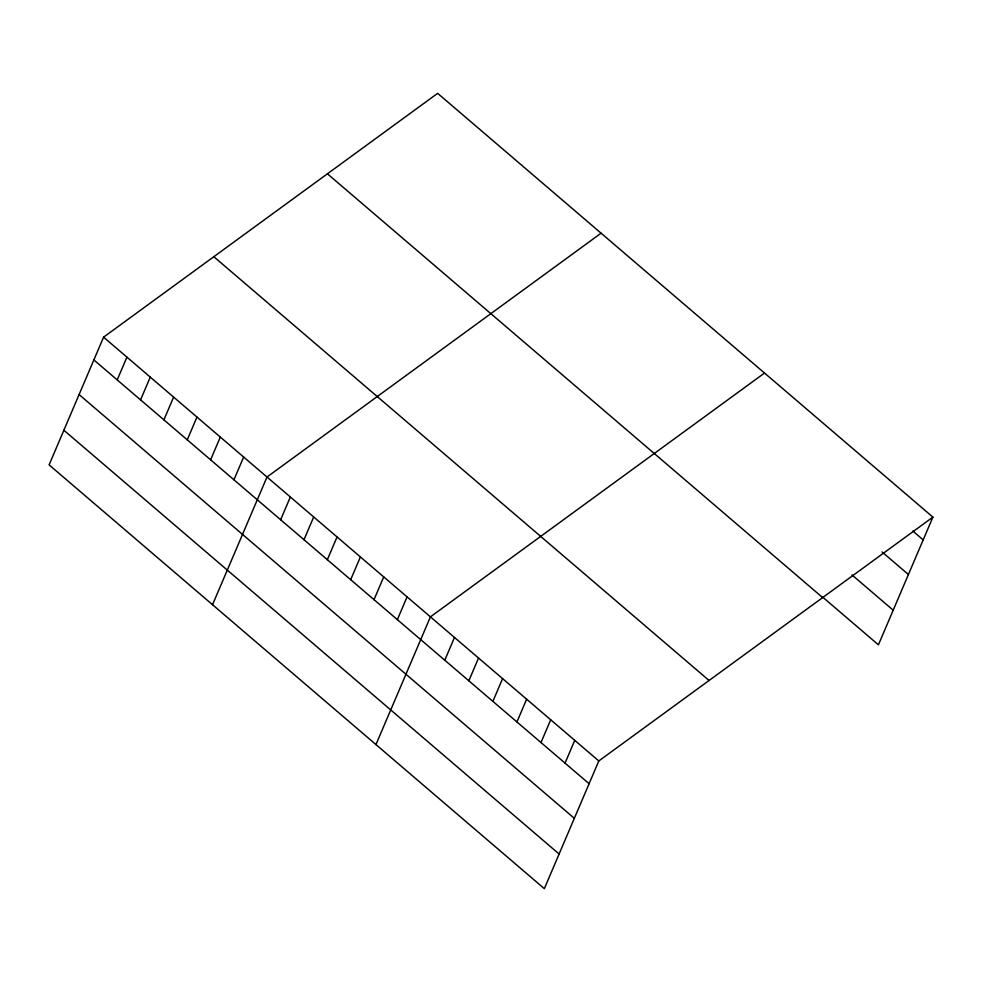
<?xml version="1.0" encoding="UTF-8"?>
<svg xmlns="http://www.w3.org/2000/svg" width="982" height="982" viewBox="0 0 982 982"><rect width="100%" height="100%" fill="white"/><g stroke="black" fill="none" stroke-linecap="round" stroke-linejoin="round"><path stroke-width="1.47" d="M103.576 337.17L49.1 464.879L544.335 888.661L598.811 760.952L932.9 517.121L437.665 93.339L103.576 337.17L598.811 760.952M117.214 379.911L126.924 357.141M140.561 399.883L150.271 377.125M163.908 419.866L173.618 397.109M187.255 439.838L196.965 417.08M210.602 459.822L220.312 437.064M233.949 479.805L243.659 457.035M212.529 604.728L267.006 477.019L601.094 233.188M280.643 519.76L290.353 496.99M303.99 539.732L313.7 516.974M327.337 559.715L337.047 536.945M350.684 579.687L360.394 556.929M374.032 599.671L383.729 576.913M397.379 619.642L407.076 596.884M375.959 744.565L430.423 616.868L764.524 373.037M444.772 660.211L454.482 637.453M468.831 680.796L478.541 658.026M492.878 701.381L502.588 678.611M516.937 721.966L526.647 699.196M540.996 742.539L550.706 719.781M565.043 763.124L574.752 740.367M932.9 517.121L878.424 644.83L822.302 596.798M912.879 531.066L923.19 539.891M882.069 551.97L908.424 574.519M851.959 574.912L893.203 610.203M327.411 173.802L822.646 597.584M213.818 256.707L709.065 680.489M93.867 359.928L589.102 783.71M79.088 394.555L574.335 818.337M63.867 430.239L559.114 854.021"/></g></svg>
